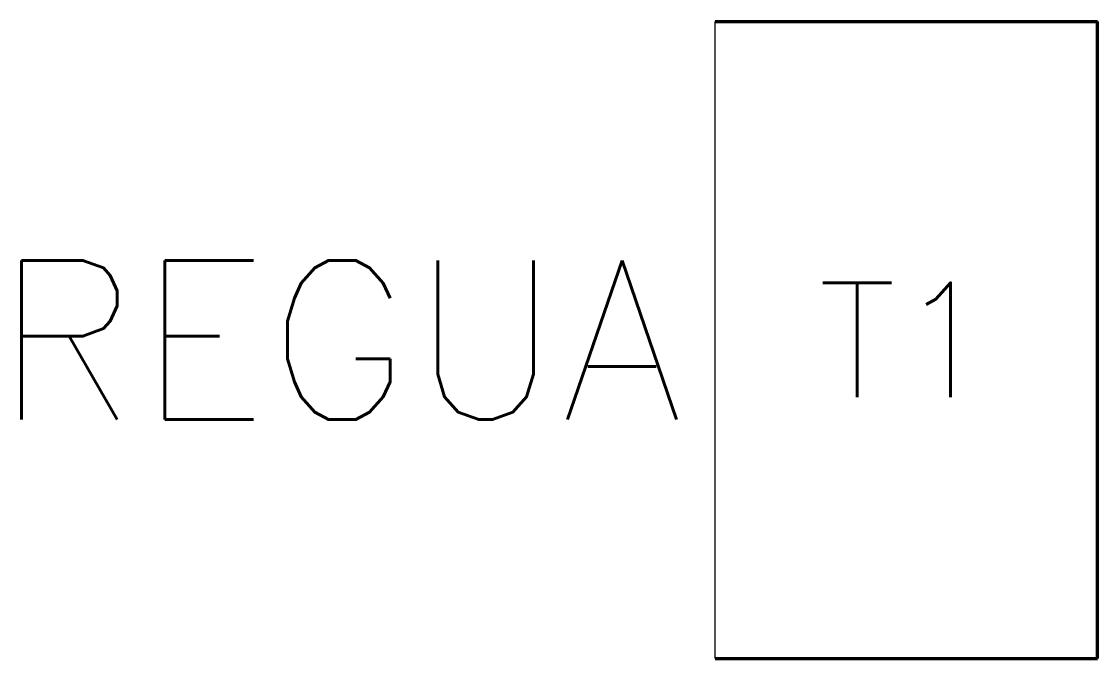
# Model space of a CAD drawing. Header units: millimetres. Extents: x 199.1 to 216, y 190 to 200.
import ezdxf
from ezdxf.enums import TextEntityAlignment as Align

# ---------------------------------------------------------------- set-up
doc = ezdxf.new("R2010")
doc.units = ezdxf.units.MM
doc.header["$MEASUREMENT"] = 0
doc.layers.get('0').update_dxf_attribs({"linetype": 'CONTINUOUS'})
doc.styles.add('ROMANS', font='romans')

msp = doc.modelspace()

# ---------------------------------------------------------------- linework, layer by layer
at = {"color": 5, "lineweight": 80}
for p, q in [((210, 200), (216, 200)), ((210, 190), (216, 190))]:
    msp.add_line(p, q, dxfattribs=at)
at = {"color": 7}
msp.add_line((210, 190), (210, 200), dxfattribs=at)
at = {"color": 5, "linetype": 'Continuous', "lineweight": 80}
msp.add_line((216, 190), (216, 200), dxfattribs=at)

# ---------------------------------------------------------------- texts
at = {"lineweight": -3, "style": 'ROMANS'}
msp.add_attdef('REGUA', text='', height=2.5, dxfattribs=at).set_placement((209.5, 195), align=Align.MIDDLE_RIGHT)
msp.add_attdef('T1', text='', height=1.8, dxfattribs=at).set_placement((213, 195), align=Align.MIDDLE_CENTER)

doc.saveas('drawing.dxf')
